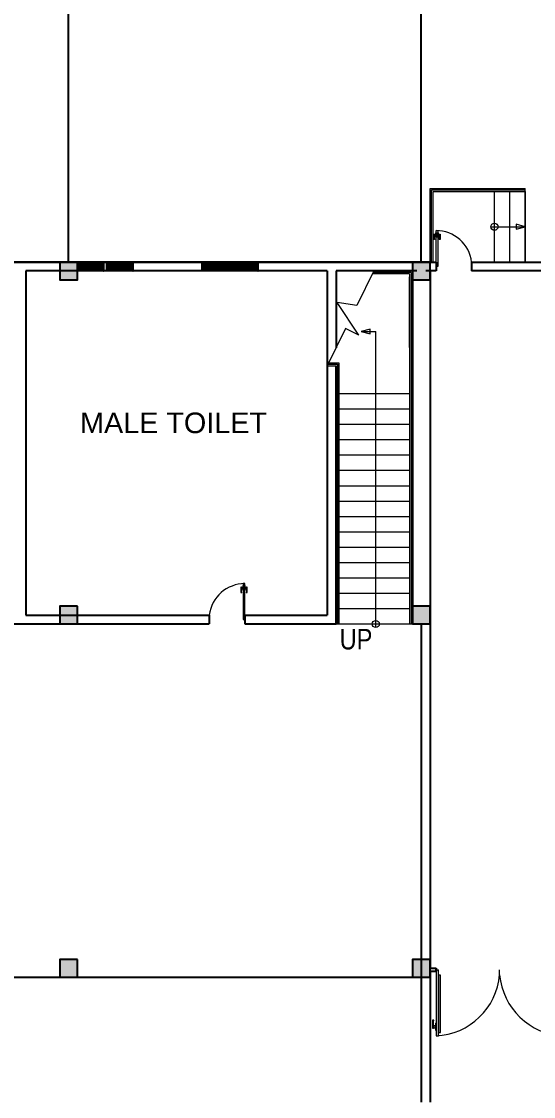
# Model space of a CAD drawing. Header units: millimetres. Extents: x 3339 to 2017737, y 4955 to 2748989.
# Drawn here: x 1290393 to 1299102, y 1294329 to 1312598 of the extents above; entities that cross this region are included whole.
import ezdxf

# ---------------------------------------------------------------- set-up
doc = ezdxf.new("R2010")
doc.units = ezdxf.units.MM
doc.header["$LTSCALE"] = 30
for name, color, linetype, lineweight in [('A-DETL-GENF', 92, 'Continuous', 13), ('A-DOOR', 31, 'Continuous', 13), ('STAIR', 1, 'Continuous', 5), ('T-WAL', 4, 'Continuous', 5)]:
    doc.layers.add(name, color=color, linetype=linetype, lineweight=lineweight)
for name, color, linetype in [('DIM LINES', 7, 'Continuous'), ('TEXT', 7, 'Continuous'), ('window', 92, 'Continuous')]:
    doc.layers.add(name, color=color, linetype=linetype)
doc.styles.add('Arial Narrow', font='ARIALN.TTF', dxfattribs={"height": 200})
doc.styles.get("Standard").update_dxf_attribs({"font": 'arial.ttf'})
doc.dimstyles.new('GREEN', dxfattribs={"dimtxt": 1000, "dimasz": 600, "dimexe": 0.18, "dimexo": 0.0625, "dimgap": 0.09, "dimtad": 2, "dimdec": 0, "dimzin": 0, "dimdsep": 46, "dimtxsty": 'Standard', "dimblk": 'ARCHTICK', "dimcen": 0.09, "dimclrd": 3, "dimclre": 3, "dimclrt": 2, "dimadec": 0, "dimazin": 0, "dimtfac": 1, "dimtdec": 0, "dimtofl": 0, "dimtmove": 0, "dimatfit": 3, "dimfxl": 1, "dimtolj": 1, "dimtzin": 0, "dimarcsym": 0})
pattern_1 = [(45, (1284139.95848, 1237541.24652), (-0.08838834765, 0.08838834765), [])]

# ---------------------------------------------------------------- blocks, each defined once
blk = doc.blocks.new('_ArchTick')
at = {"color": 0, "linetype": 'ByBlock', "const_width": 0.15}
blk.add_lwpolyline([(-0.5, -0.5), (0.5, 0.5)], dxfattribs=at)
blk = doc.blocks.new('*D871')
at = {"layer": 'Defpoints', "color": 0, "transparency": 16777216}
for p in [(1375193, 1324539), (1285193, 1308509), (1375193, 1301709)]:
    blk.add_point(p, dxfattribs=at)
at = {"layer": 'DIM LINES', "color": 3, "linetype": 'ByBlock', "lineweight": -2, "transparency": 16777216}
for p, q in [((1285193, 1308509), (1285193, 1324539)), ((1285193, 1324539), (1375193, 1324539)), ((1375193, 1301709), (1375193, 1324539))]:
    blk.add_line(p, q, dxfattribs=at)
at = {"layer": 'DIM LINES', "color": 3, "lineweight": -2, "transparency": 16777216, "xscale": 600, "yscale": 600, "zscale": 600, "rotation": 180}
blk.add_blockref('_ArchTick', (1285193, 1324539), dxfattribs=at)
at = {"layer": 'DIM LINES', "color": 3, "lineweight": -2, "transparency": 16777216, "xscale": 600, "yscale": 600, "zscale": 600}
blk.add_blockref('_ArchTick', (1375193, 1324539), dxfattribs=at)
at = {"layer": 'DIM LINES', "color": 2, "transparency": 16777216, "insert": (1330193, 1325050), "char_height": 1000, "attachment_point": 5}
blk.add_mtext('\\A1;90000', dxfattribs=at)
blk = doc.blocks.new('*D872')
at = {"layer": 'Defpoints', "color": 0, "transparency": 16777216}
for p in [(1329193, 1319497), (1285193, 1308509), (1329193, 1289653)]:
    blk.add_point(p, dxfattribs=at)
at = {"layer": 'DIM LINES', "color": 3, "linetype": 'ByBlock', "lineweight": -2, "transparency": 16777216}
for p, q in [((1285193, 1308509), (1285193, 1319497)), ((1285193, 1319497), (1329193, 1319497)), ((1329193, 1289654), (1329193, 1319497))]:
    blk.add_line(p, q, dxfattribs=at)
at = {"layer": 'DIM LINES', "color": 3, "lineweight": -2, "transparency": 16777216, "xscale": 600, "yscale": 600, "zscale": 600, "rotation": 180}
blk.add_blockref('_ArchTick', (1285193, 1319497), dxfattribs=at)
at = {"layer": 'DIM LINES', "color": 3, "lineweight": -2, "transparency": 16777216, "xscale": 600, "yscale": 600, "zscale": 600}
blk.add_blockref('_ArchTick', (1329193, 1319497), dxfattribs=at)
at = {"layer": 'DIM LINES', "color": 2, "transparency": 16777216, "insert": (1307193, 1320008), "char_height": 1000, "attachment_point": 5}
blk.add_mtext('\\A1;44000', dxfattribs=at)
blk = doc.blocks.new('*D726')
at = {"layer": 'Defpoints', "color": 0, "transparency": 16777216}
for p in [(1291193, 1316216), (1285193, 1308509), (1291193, 1308509)]:
    blk.add_point(p, dxfattribs=at)
at = {"layer": 'DIM LINES', "color": 3, "linetype": 'ByBlock', "lineweight": -2, "transparency": 16777216}
for p, q in [((1285193, 1308509), (1285193, 1316216)), ((1285193, 1316216), (1291193, 1316216)), ((1291193, 1308509), (1291193, 1316216))]:
    blk.add_line(p, q, dxfattribs=at)
at = {"layer": 'DIM LINES', "color": 3, "lineweight": -2, "transparency": 16777216, "xscale": 600, "yscale": 600, "zscale": 600, "rotation": 180}
blk.add_blockref('_ArchTick', (1285193, 1316216), dxfattribs=at)
at = {"layer": 'DIM LINES', "color": 3, "lineweight": -2, "transparency": 16777216, "xscale": 600, "yscale": 600, "zscale": 600}
blk.add_blockref('_ArchTick', (1291193, 1316216), dxfattribs=at)
at = {"layer": 'DIM LINES', "color": 2, "transparency": 16777216, "insert": (1288193, 1316727), "char_height": 1000, "attachment_point": 5}
blk.add_mtext('\\A1;6000', dxfattribs=at)
blk = doc.blocks.new('*D727')
at = {"layer": 'Defpoints', "color": 0, "transparency": 16777216}
for p in [(1297193, 1316216), (1291193, 1308509), (1297193, 1308509)]:
    blk.add_point(p, dxfattribs=at)
at = {"layer": 'DIM LINES', "color": 3, "linetype": 'ByBlock', "lineweight": -2, "transparency": 16777216}
for p, q in [((1291193, 1308509), (1291193, 1316216)), ((1291193, 1316216), (1297193, 1316216)), ((1297193, 1308509), (1297193, 1316216))]:
    blk.add_line(p, q, dxfattribs=at)
at = {"layer": 'DIM LINES', "color": 3, "lineweight": -2, "transparency": 16777216, "xscale": 600, "yscale": 600, "zscale": 600, "rotation": 180}
blk.add_blockref('_ArchTick', (1291193, 1316216), dxfattribs=at)
at = {"layer": 'DIM LINES', "color": 3, "lineweight": -2, "transparency": 16777216, "xscale": 600, "yscale": 600, "zscale": 600}
blk.add_blockref('_ArchTick', (1297193, 1316216), dxfattribs=at)
at = {"layer": 'DIM LINES', "color": 2, "transparency": 16777216, "insert": (1294193, 1316727), "char_height": 1000, "attachment_point": 5}
blk.add_mtext('\\A1;6000', dxfattribs=at)
blk = doc.blocks.new('*D728')
at = {"layer": 'Defpoints', "color": 0, "transparency": 16777216}
for p in [(1303193, 1316216), (1297193, 1308509), (1303193, 1308509)]:
    blk.add_point(p, dxfattribs=at)
at = {"layer": 'DIM LINES', "color": 3, "linetype": 'ByBlock', "lineweight": -2, "transparency": 16777216}
for p, q in [((1297193, 1308509), (1297193, 1316216)), ((1297193, 1316216), (1303193, 1316216)), ((1303193, 1308509), (1303193, 1316216))]:
    blk.add_line(p, q, dxfattribs=at)
at = {"layer": 'DIM LINES', "color": 3, "lineweight": -2, "transparency": 16777216, "xscale": 600, "yscale": 600, "zscale": 600, "rotation": 180}
blk.add_blockref('_ArchTick', (1297193, 1316216), dxfattribs=at)
at = {"layer": 'DIM LINES', "color": 3, "lineweight": -2, "transparency": 16777216, "xscale": 600, "yscale": 600, "zscale": 600}
blk.add_blockref('_ArchTick', (1303193, 1316216), dxfattribs=at)
at = {"layer": 'DIM LINES', "color": 2, "transparency": 16777216, "insert": (1300193, 1316727), "char_height": 1000, "attachment_point": 5}
blk.add_mtext('\\A1;6000', dxfattribs=at)

msp = doc.modelspace()

# ---------------------------------------------------------------- hatches: boundary and pattern name
h = msp.add_hatch(color=2)
h.dxf.hatch_style = 1
h.paths.add_polyline_path([(1291343.449, 1308509.357), (1291043.449, 1308509.357), (1291043.449, 1308209.357), (1291343.449, 1308209.357)])
h = msp.add_hatch(color=2)
h.dxf.hatch_style = 1
h.paths.add_polyline_path([(1297343.449, 1308509.357), (1297043.449, 1308509.357), (1297043.449, 1308209.357), (1297343.449, 1308209.357)])
h = msp.add_hatch(color=2)
h.dxf.hatch_style = 1
h.paths.add_polyline_path([(1291343.449, 1302659.357), (1291043.449, 1302659.357), (1291043.449, 1302359.357), (1291343.449, 1302359.357)])
h = msp.add_hatch(color=2)
h.dxf.hatch_style = 1
h.paths.add_polyline_path([(1297343.449, 1302659.357), (1297043.449, 1302659.357), (1297043.449, 1302359.357), (1297343.449, 1302359.357)])
h = msp.add_hatch(color=2)
h.dxf.hatch_style = 1
h.paths.add_polyline_path([(1291343.449, 1296659.357), (1291043.449, 1296659.357), (1291043.449, 1296359.357), (1291343.449, 1296359.357)])
h = msp.add_hatch(color=2)
h.dxf.hatch_style = 1
h.paths.add_polyline_path([(1297343.449, 1296659.357), (1297043.449, 1296659.357), (1297043.449, 1296359.357), (1297343.449, 1296359.357)])
at = {"layer": 'window'}
h = msp.add_hatch(dxfattribs=at)
h.set_pattern_fill('ANSI31', color=256)
h.set_pattern_definition(pattern_1)
h.paths.add_polyline_path([(1291793.449, 1308509.357), (1291343.449, 1308509.357), (1291343.449, 1308359.357), (1291793.449, 1308359.357)])
h = msp.add_hatch(dxfattribs=at)
h.set_pattern_fill('ANSI31', color=256)
h.set_pattern_definition(pattern_1)
h.paths.add_polyline_path([(1292293.449, 1308509.357), (1291843.449, 1308509.357), (1291843.449, 1308359.357), (1292293.449, 1308359.357)])
h = msp.add_hatch(dxfattribs=at)
h.set_pattern_fill('ANSI31', color=256)
h.set_pattern_definition([(45, (1289389.95849, 1237541.24652), (-0.08838834765, 0.08838834765), [])])
h.paths.add_polyline_path([(1294418.449, 1308509.357), (1293468.449, 1308509.357), (1293468.449, 1308359.357), (1294418.449, 1308359.357)])

# ---------------------------------------------------------------- linework, layer by layer
for p, q in [((1297193.449, 1308509.357), (1285193.449, 1308509.357)), ((1291193.449, 1308509.357), (1291343.449, 1308509.357)), ((1291343.449, 1308509.357), (1291343.449, 1308359.357)), ((1297043.449, 1308434.357), (1297043.449, 1302359.357)), ((1297343.449, 1308359.357), (1297343.449, 1308509.357)), ((1297343.449, 1308509.357), (1297443.449, 1308509.357)), ((1297443.449, 1308509.357), (1297443.449, 1308359.357)), ((1298049.325, 1308509.357), (1298049.325, 1308359.357)), ((1295118.449, 1308359.357), (1290468.449, 1308359.357)), ((1290468.449, 1308359.357), (1290468.449, 1302509.177)), ((1292293.449, 1308359.357), (1291343.449, 1308359.357)), ((1295593.449, 1308359.357), (1295118.449, 1308359.357)), ((1297118.449, 1308359.357), (1295743.449, 1308359.357)), ((1297443.449, 1308359.357), (1297268.449, 1308359.357)), ((1328187.574, 1308359.357), (1298049.325, 1308359.357)), ((1295743.449, 1302359.357), (1295743.449, 1306748.246)), ((1293525.949, 1302509.357), (1293587.574, 1302509.357)), ((1293587.574, 1302509.357), (1293587.574, 1302359.357)), ((1293525.949, 1302359.357), (1293587.574, 1302359.357)), ((1288193.449, 1296359.357), (1297193.449, 1296359.357))]:
    msp.add_line(p, q)
at = {"color": 0}
for p, q in [((1285193.449, 1308509.357), (1297443.449, 1308509.357)), ((1285193.449, 1308509.357), (1295193.449, 1308509.357)), ((1285193.449, 1308509.357), (1291193.449, 1308509.357)), ((1297043.449, 1308434.357), (1297043.449, 1302359.357)), ((1298049.325, 1308509.357), (1307143.449, 1308509.357)), ((1295593.449, 1308359.357), (1295593.449, 1302509.357)), ((1295743.449, 1308359.357), (1295743.449, 1307052.728)), ((1297343.449, 1308359.357), (1297343.449, 1296509.357)), ((1295743.449, 1306748.246), (1295743.449, 1302359.357)), ((1290468.449, 1302509.357), (1293554.449, 1302509.357)), ((1294193.449, 1302509.357), (1295593.449, 1302509.357)), ((1294193.449, 1302509.357), (1294193.449, 1302359.357)), ((1294193.449, 1302509.357), (1294193.449, 1302359.357)), ((1294193.449, 1302509.357), (1294193.449, 1302359.357)), ((1288274.325, 1302359.177), (1293525.949, 1302359.357)), ((1294193.449, 1302359.357), (1295743.449, 1302359.357)), ((1297193.449, 1302359.357), (1297193.449, 1296459.357)), ((1297193.449, 1296459.357), (1297193.449, 1294230.977)), ((1297343.449, 1296509.357), (1297443.449, 1296509.357)), ((1297343.449, 1296459.357), (1297343.449, 1294232.102)), ((1297343.449, 1296459.357), (1297443.449, 1296459.357)), ((1297343.449, 1296459.357), (1297443.449, 1296459.357)), ((1297443.449, 1296459.357), (1297443.449, 1296509.357)), ((1297443.449, 1296509.357), (1297443.449, 1296459.357))]:
    msp.add_line(p, q, dxfattribs=at)
for points in [[(1291343.449, 1308509.357), (1291043.449, 1308509.357), (1291043.449, 1308209.357), (1291343.449, 1308209.357), (1291343.449, 1308509.357)], [(1297343.449, 1308509.357), (1297043.449, 1308509.357), (1297043.449, 1308209.357), (1297343.449, 1308209.357), (1297343.449, 1308509.357)], [(1291343.449, 1302659.357), (1291043.449, 1302659.357), (1291043.449, 1302359.357), (1291343.449, 1302359.357), (1291343.449, 1302659.357)], [(1297343.449, 1302659.357), (1297043.449, 1302659.357), (1297043.449, 1302359.357), (1297343.449, 1302359.357), (1297343.449, 1302659.357)], [(1291343.449, 1296659.357), (1291043.449, 1296659.357), (1291043.449, 1296359.357), (1291343.449, 1296359.357), (1291343.449, 1296659.357)], [(1297343.449, 1296659.357), (1297043.449, 1296659.357), (1297043.449, 1296359.357), (1297343.449, 1296359.357), (1297343.449, 1296659.357)]]:
    msp.add_lwpolyline(points, close=True)
at = {"layer": 'A-DETL-GENF'}
for p, q in [((1297405.349, 1308955.57), (1297405.349, 1308984.145)), ((1297405.349, 1308984.145), (1297414.874, 1308984.145)), ((1297405.349, 1308893.765), (1297405.349, 1308955.57)), ((1297405.349, 1308955.57), (1297413.935, 1308955.57)), ((1297414.874, 1308955.57), (1297405.349, 1308955.57)), ((1297413.935, 1308955.57), (1297413.935, 1308902.655)), ((1297414.874, 1308984.145), (1297414.874, 1308955.57)), ((1297414.874, 1308957.951), (1297414.874, 1308981.764)), ((1297414.874, 1308981.764), (1297438.687, 1308981.764)), ((1297438.687, 1308957.951), (1297414.874, 1308957.951)), ((1297438.687, 1309007.957), (1297443.449, 1309012.72)), ((1297438.687, 1308931.757), (1297438.687, 1309007.957)), ((1297438.687, 1308981.764), (1297438.687, 1308957.951)), ((1297443.449, 1309012.72), (1297443.449, 1308926.995)), ((1297473.449, 1309012.72), (1297478.212, 1309007.957)), ((1297473.449, 1308926.995), (1297473.449, 1309012.72)), ((1297478.212, 1309007.957), (1297478.212, 1308931.757)), ((1297478.212, 1308957.951), (1297478.212, 1308981.764)), ((1297478.212, 1308981.764), (1297502.024, 1308981.764)), ((1297502.024, 1308957.951), (1297478.212, 1308957.951)), ((1297502.024, 1308955.57), (1297502.024, 1308984.145)), ((1297502.024, 1308984.145), (1297511.549, 1308984.145)), ((1297502.024, 1308981.764), (1297502.024, 1308957.951)), ((1297511.549, 1308955.57), (1297502.024, 1308955.57)), ((1297502.964, 1308902.655), (1297502.964, 1308955.57)), ((1297502.964, 1308955.57), (1297511.549, 1308955.57)), ((1297511.549, 1308984.145), (1297511.549, 1308955.57)), ((1297511.549, 1308955.57), (1297511.549, 1308893.765)), ((1297413.935, 1308902.655), (1297405.349, 1308894.07)), ((1297419.72, 1308893.765), (1297405.349, 1308893.765)), ((1297413.935, 1308902.655), (1297419.72, 1308902.655)), ((1297419.72, 1308902.655), (1297419.72, 1308893.765)), ((1297443.449, 1308926.995), (1297438.687, 1308931.757)), ((1297478.212, 1308931.757), (1297473.449, 1308926.995)), ((1297497.179, 1308893.765), (1297497.179, 1308902.655)), ((1297497.179, 1308902.655), (1297502.964, 1308902.655)), ((1297511.549, 1308893.765), (1297497.179, 1308893.765)), ((1297502.964, 1308902.655), (1297511.549, 1308894.07)), ((1294134.874, 1302984.145), (1294125.349, 1302984.145)), ((1294125.349, 1302984.145), (1294125.349, 1302955.57)), ((1294133.935, 1302955.57), (1294125.349, 1302955.57)), ((1294125.349, 1302955.57), (1294125.349, 1302893.765)), ((1294125.349, 1302955.57), (1294134.874, 1302955.57)), ((1294133.935, 1302902.655), (1294133.935, 1302955.57)), ((1294134.874, 1302955.57), (1294134.874, 1302984.145)), ((1294158.687, 1302981.764), (1294134.874, 1302981.764)), ((1294134.874, 1302981.764), (1294134.874, 1302957.951)), ((1294134.874, 1302957.951), (1294158.687, 1302957.951)), ((1294163.449, 1303012.72), (1294158.687, 1303007.957)), ((1294158.687, 1303007.957), (1294158.687, 1302931.757)), ((1294158.687, 1302957.951), (1294158.687, 1302981.764)), ((1294158.687, 1302931.757), (1294163.449, 1302926.995)), ((1294163.449, 1302926.995), (1294163.449, 1303012.72)), ((1294193.449, 1303012.72), (1294193.449, 1302926.995)), ((1294198.212, 1303007.957), (1294193.449, 1303012.72)), ((1294193.449, 1302926.995), (1294198.212, 1302931.757)), ((1294198.212, 1302931.757), (1294198.212, 1303007.957)), ((1294222.024, 1302981.764), (1294198.212, 1302981.764)), ((1294198.212, 1302981.764), (1294198.212, 1302957.951)), ((1294198.212, 1302957.951), (1294222.024, 1302957.951)), ((1294231.549, 1302984.145), (1294222.024, 1302984.145)), ((1294222.024, 1302984.145), (1294222.024, 1302955.57)), ((1294222.024, 1302957.951), (1294222.024, 1302981.764)), ((1294222.024, 1302955.57), (1294231.549, 1302955.57)), ((1294231.549, 1302955.57), (1294222.964, 1302955.57)), ((1294222.964, 1302955.57), (1294222.964, 1302902.655)), ((1294231.549, 1302955.57), (1294231.549, 1302984.145)), ((1294231.549, 1302893.765), (1294231.549, 1302955.57)), ((1294133.935, 1302902.655), (1294125.349, 1302894.07)), ((1294125.349, 1302893.765), (1294139.72, 1302893.765)), ((1294139.72, 1302902.655), (1294133.935, 1302902.655)), ((1294139.72, 1302893.765), (1294139.72, 1302902.655)), ((1294222.964, 1302902.655), (1294217.179, 1302902.655)), ((1294217.179, 1302902.655), (1294217.179, 1302893.765)), ((1294217.179, 1302893.765), (1294231.549, 1302893.765)), ((1294222.964, 1302902.655), (1294231.549, 1302894.07)), ((1297488.449, 1296393.299), (1297488.449, 1295419.049)), ((1297522.199, 1296393.299), (1297488.449, 1296393.299)), ((1297522.199, 1295419.049), (1297522.199, 1296393.299)), ((1297386.299, 1295628.184), (1297386.299, 1295535.476)), ((1297407.855, 1295628.184), (1297386.299, 1295628.184)), ((1297399.177, 1295614.848), (1297386.299, 1295627.726)), ((1297399.177, 1295535.476), (1297399.177, 1295614.848)), ((1297399.177, 1295614.848), (1297407.855, 1295614.848)), ((1297407.855, 1295614.848), (1297407.855, 1295628.184)), ((1297386.299, 1295535.476), (1297399.177, 1295535.476)), ((1297400.587, 1295535.476), (1297386.299, 1295535.476)), ((1297386.299, 1295535.476), (1297386.299, 1295492.614)), ((1297386.299, 1295492.614), (1297400.587, 1295492.614)), ((1297400.587, 1295492.614), (1297400.587, 1295535.476)), ((1297400.587, 1295531.904), (1297400.587, 1295496.186)), ((1297436.306, 1295531.904), (1297400.587, 1295531.904)), ((1297400.587, 1295496.186), (1297436.306, 1295496.186)), ((1297443.449, 1295578.339), (1297436.306, 1295571.195)), ((1297436.306, 1295571.195), (1297436.306, 1295456.895)), ((1297436.306, 1295496.186), (1297436.306, 1295531.904)), ((1297436.306, 1295456.895), (1297443.449, 1295449.751)), ((1297443.449, 1295449.751), (1297443.449, 1295578.339)), ((1297488.449, 1295419.049), (1297522.199, 1295419.049))]:
    msp.add_line(p, q, dxfattribs=at)
at = {"layer": 'A-DOOR', "lineweight": 18}
for p, q in [((1297443.449, 1308434.357), (1297443.449, 1309044.857)), ((1297443.449, 1309044.857), (1297473.449, 1309044.857)), ((1297473.449, 1309044.857), (1297473.449, 1308434.357)), ((1297473.449, 1308434.357), (1297443.449, 1308434.357)), ((1294193.449, 1303044.857), (1294163.449, 1303044.857)), ((1294163.449, 1303044.857), (1294163.449, 1302434.357)), ((1294193.449, 1302434.357), (1294193.449, 1303044.857)), ((1294163.449, 1302434.357), (1294193.449, 1302434.357)), ((1294193.449, 1302434.357), (1294193.449, 1302509.357)), ((1297443.449, 1296484.357), (1297443.449, 1295359.357)), ((1297443.449, 1296484.357), (1297488.449, 1296484.357)), ((1297488.449, 1295359.357), (1297488.449, 1296484.357)), ((1297443.449, 1295359.357), (1297488.449, 1295359.357))]:
    msp.add_line(p, q, dxfattribs=at)
at = {"layer": 'A-DOOR'}
msp.add_line((1298525.699, 1296399.649), (1298525.699, 1296484.357), dxfattribs=at)
for centre, radius, start, end in [((1297443.449, 1308434.357), 610.5, 7.05662, 90), ((1294193.449, 1302434.357), 610.5, 90, 172.94338), ((1297389.813, 1296498.253), 1140.158, 272.6963499, 355.038693), ((1299661.586, 1296498.253), 1140.158, 184.961307, 267.3036501)]:
    msp.add_arc(centre, radius, start, end, dxfattribs=at)
at = {"layer": 'STAIR', "color": 244, "linetype": 'ByBlock', "true_color": 0x991b1e}
for p, q in [((1298437.894, 1308509.357), (1298437.894, 1309709.357)), ((1298699.005, 1308509.357), (1298699.005, 1309709.357)), ((1298960.116, 1308509.357), (1298960.116, 1309759.357)), ((1295793.449, 1302359.357), (1297043.449, 1302359.357))]:
    msp.add_line(p, q, dxfattribs=at)
at = {"layer": 'STAIR'}
for p, q in [((1298960.116, 1309709.357), (1298960.116, 1308509.357)), ((1296387.148, 1308359.357), (1296096.386, 1307769.147)), ((1296993.449, 1308309.357), (1296362.516, 1308309.357)), ((1297018.449, 1308334.357), (1296374.832, 1308334.357)), ((1297043.449, 1308359.357), (1296387.148, 1308359.357)), ((1296133.656, 1307265.164), (1295760.314, 1307823.746)), ((1295903.871, 1307378.365), (1295593.449, 1306748.246)), ((1297043.449, 1302359.357), (1297193.449, 1302359.357)), ((1297043.449, 1302359.26), (1297043.449, 1302359.357))]:
    msp.add_line(p, q, dxfattribs=at)
at = {"layer": 'STAIR', "color": 1}
for p, q in [((1298960.116, 1309109.357), (1298806.718, 1309151.322)), ((1298806.718, 1309151.322), (1298806.718, 1309070.558)), ((1298377.514, 1309109.357), (1298960.116, 1309109.357)), ((1298806.718, 1309070.558), (1298960.116, 1309109.357)), ((1296323.201, 1307368.991), (1296169.803, 1307330.191)), ((1296169.803, 1307330.191), (1296418.449, 1307330.191)), ((1296169.803, 1307330.191), (1296323.201, 1307288.226)), ((1296323.201, 1307288.226), (1296323.201, 1307368.991)), ((1296418.449, 1302298.978), (1296418.449, 1307330.191))]:
    msp.add_line(p, q, dxfattribs=at)
at = {"layer": 'STAIR'}
for points in [[(1296096.386, 1307769.147), (1295760.314, 1307823.746)], [(1296133.656, 1307265.164), (1295903.871, 1307378.365)]]:
    msp.add_lwpolyline(points, dxfattribs=at)
at = {"layer": 'STAIR', "color": 1}
for centre in [(1298437.894, 1309109.357), (1296418.449, 1302359.357)]:
    msp.add_circle(centre, 60.379, dxfattribs=at)
at = {"layer": 'T-WAL', "color": 244, "linetype": 'ByBlock', "true_color": 0x991b1e}
for p, q in [((1297343.449, 1309759.357), (1298960.116, 1309759.357)), ((1297343.449, 1308509.357), (1297343.449, 1309759.357)), ((1297368.449, 1309734.357), (1298960.116, 1309734.357)), ((1297368.449, 1308509.357), (1297368.449, 1309734.357)), ((1297393.449, 1309709.357), (1298960.116, 1309709.357)), ((1297393.449, 1308509.357), (1297393.449, 1309709.357)), ((1297043.449, 1308434.357), (1297043.449, 1302359.357)), ((1297343.449, 1308509.357), (1297393.449, 1308509.357)), ((1296993.449, 1308309.357), (1296993.449, 1302359.357)), ((1296993.449, 1307059.357), (1296993.449, 1308259.357)), ((1297018.449, 1308334.357), (1297018.449, 1302359.357)), ((1296993.449, 1307601.024), (1296993.449, 1306401.024)), ((1295605.765, 1306773.246), (1295768.449, 1306773.246)), ((1295618.081, 1306798.246), (1295793.449, 1306798.246)), ((1295768.449, 1306773.246), (1295768.449, 1302359.357)), ((1295793.449, 1306798.246), (1295793.449, 1302359.357)), ((1295593.449, 1306748.246), (1295743.449, 1306748.246)), ((1295743.449, 1306748.246), (1295743.449, 1302359.357)), ((1295793.449, 1306276.024), (1296993.449, 1306276.024)), ((1295793.449, 1306014.913), (1296993.449, 1306014.913)), ((1295793.449, 1305753.802), (1296993.449, 1305753.802)), ((1295793.449, 1305492.691), (1296993.449, 1305492.691)), ((1295793.449, 1305231.58), (1296993.449, 1305231.58)), ((1295793.449, 1304970.469), (1296993.449, 1304970.469)), ((1295793.449, 1304709.357), (1296993.449, 1304709.357)), ((1295793.449, 1304448.246), (1296993.449, 1304448.246)), ((1295793.449, 1304187.135), (1296993.449, 1304187.135)), ((1295793.449, 1303926.024), (1296993.449, 1303926.024)), ((1295793.449, 1303664.913), (1296993.449, 1303664.913)), ((1295793.449, 1303403.802), (1296993.449, 1303403.802)), ((1295793.449, 1303142.691), (1296993.449, 1303142.691)), ((1295793.449, 1302881.58), (1296993.449, 1302881.58)), ((1295793.449, 1302620.469), (1296993.449, 1302620.469)), ((1295743.449, 1302359.357), (1295793.449, 1302359.357))]:
    msp.add_line(p, q, dxfattribs=at)
at = {"layer": 'window'}
for p, q in [((1291343.449, 1308359.357), (1291343.449, 1308509.357)), ((1291793.449, 1308359.357), (1291793.449, 1308509.357)), ((1291843.449, 1308359.357), (1291843.449, 1308509.357)), ((1292293.449, 1308359.357), (1292293.449, 1308509.357)), ((1293468.449, 1308359.357), (1293468.449, 1308509.357)), ((1294418.449, 1308359.357), (1294418.449, 1308509.357))]:
    msp.add_line(p, q, dxfattribs=at)

# ---------------------------------------------------------------- texts
at = {"layer": 'STAIR', "color": 1, "insert": (1295804.831, 1302276.29), "char_height": 350, "attachment_point": 1, "style": 'Arial Narrow'}
msp.add_mtext_dynamic_manual_height_columns('UP', width=800.09192, gutter_width=1, heights=[136.329], dxfattribs=at)
at = {"layer": 'TEXT', "insert": (1291276.961, 1305952.484), "char_height": 350, "attachment_point": 1}
msp.add_mtext_dynamic_manual_height_columns('\\pxqc;MALE TOILET', width=3404.82886, gutter_width=0, heights=[1406.025], dxfattribs=at)

# ---------------------------------------------------------------- dimensions: what is measured, and where the dimension line sits
at = {"layer": 'DIM LINES', "color": 0}
for base, p1, p2, picture, middle in [((1375193.449, 1324539.298), (1285193.449, 1308509.357), (1375193.449, 1301709.357), '*D871', (1330193.449, 1325049.961)), ((1329193.449, 1319496.948), (1285193.449, 1308509.357), (1329193.449, 1289653.482), '*D872', (1307193.449, 1320007.611)), ((1291193.449, 1316215.99), (1285193.449, 1308509.357), (1291193.449, 1308509.357), '*D726', (1288193.449, 1316726.652)), ((1297193.449, 1316215.99), (1291193.449, 1308509.357), (1297193.449, 1308509.357), '*D727', (1294193.449, 1316726.652)), ((1303193.449, 1316216.17), (1297193.449, 1308509.357), (1303193.449, 1308509.357), '*D728', (1300193.449, 1316726.832))]:
    dim = msp.add_linear_dim(base=base, p1=p1, p2=p2, dimstyle='GREEN', dxfattribs=at)
    dim.commit()
    dim.dimension.update_dxf_attribs({"geometry": picture, "text_midpoint": middle})

doc.saveas('drawing.dxf')
